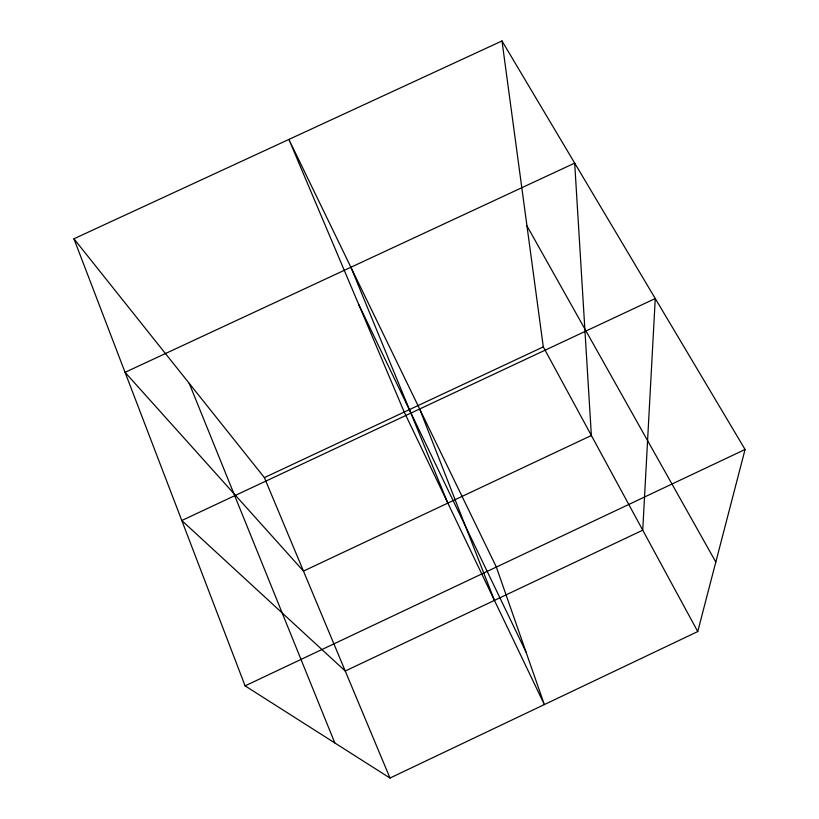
<?xml version="1.0" encoding="UTF-8"?>
<svg xmlns="http://www.w3.org/2000/svg" width="819" height="819" viewBox="0 0 819 819"><rect width="100%" height="100%" fill="white"/><g stroke="black" fill="none" stroke-linecap="round" stroke-linejoin="round"><path stroke-width="1.23" d="M697.737 631.562L745.075 449.477L501.996 40.95L73.925 238.779L245.096 685.861L389.998 778.05L697.737 631.562L543.294 346.877L501.996 40.95M245.096 685.861L745.075 449.477M73.925 238.779L264.383 477.61L543.294 346.877M526.965 225.911L715.806 562.059M358.671 304.361L526.054 652.149M264.383 477.61L389.998 778.05M350.901 267.25L447.839 503.101M189.209 383.343L334.817 742.946M419.666 408.988L494.441 600.378M655.261 298.536L642.731 530.18L345.249 671.017L181.787 520.515L655.261 298.536M591.369 435.493L303.47 571.099L125.061 372.338L574.692 163.114L591.369 435.493M496.355 567.076L288.892 139.435L404.238 412.059L544.348 704.575L496.355 567.076"/></g></svg>
